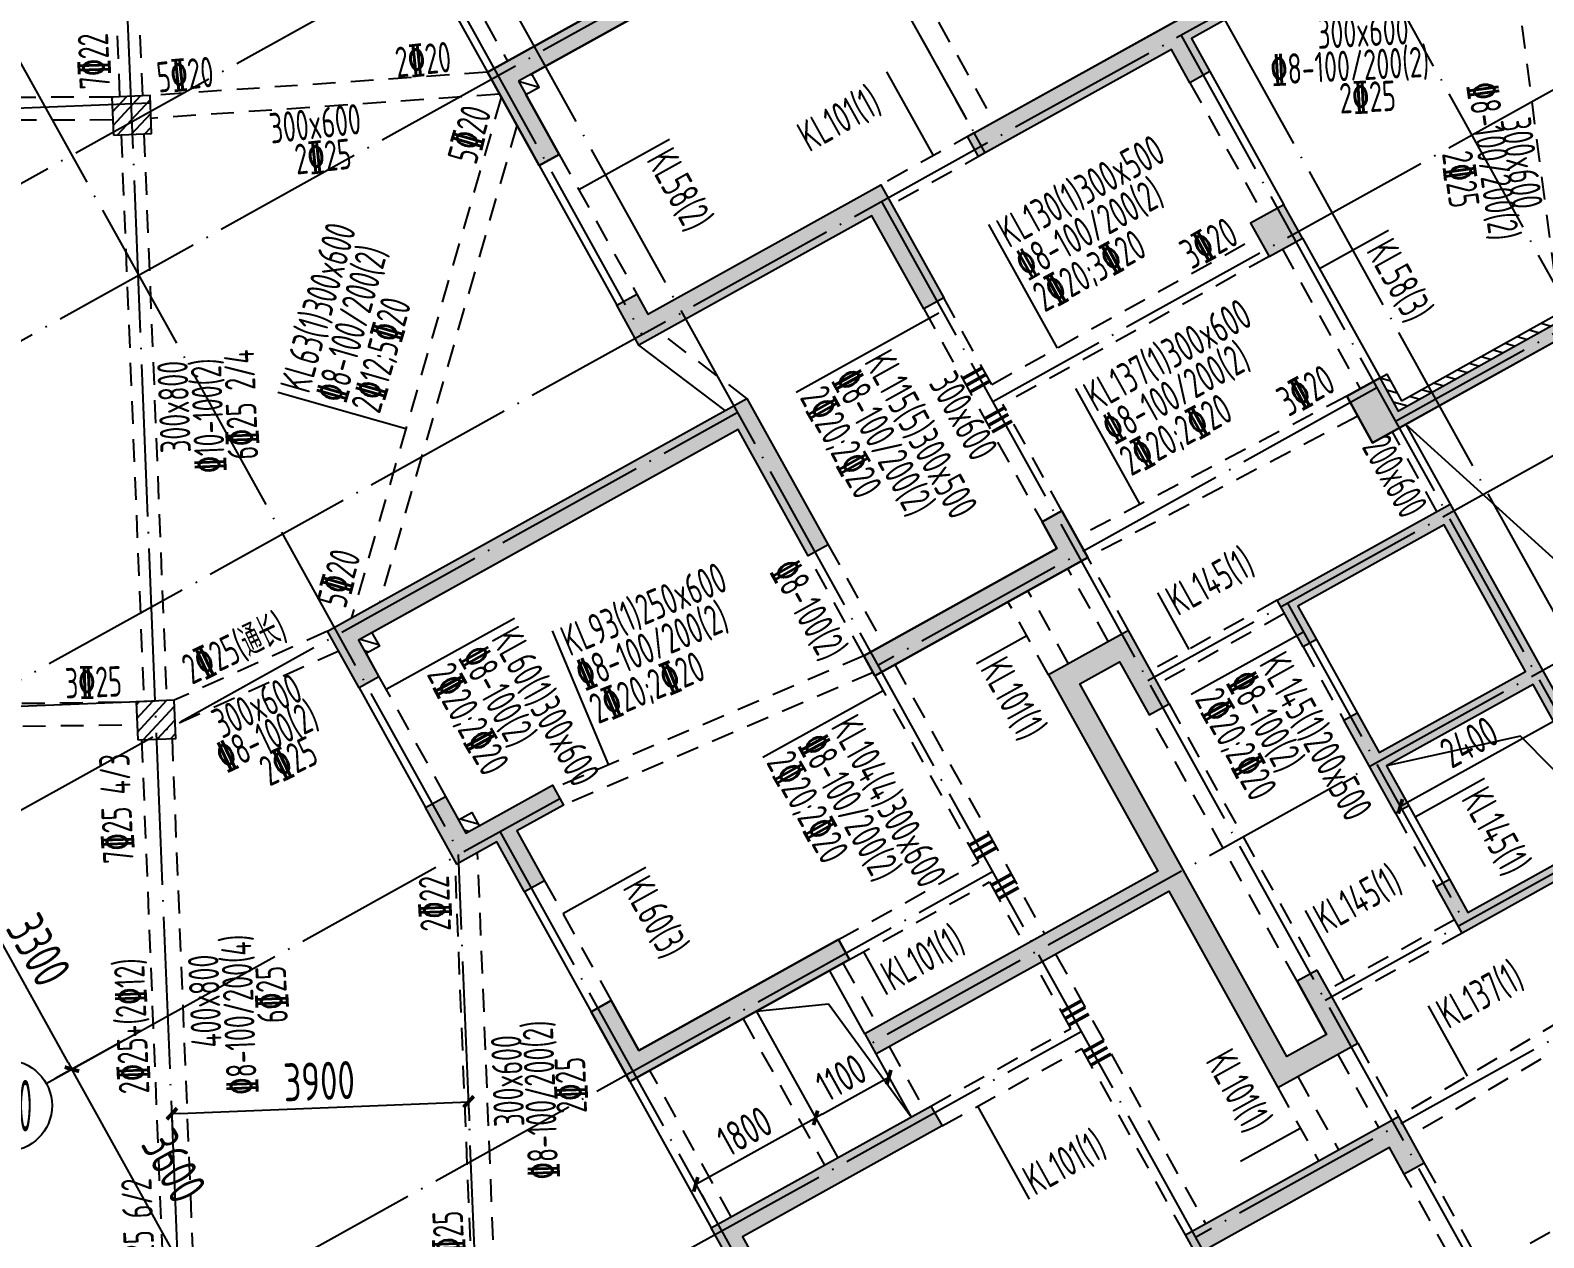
# Model space of a CAD drawing. Header units: millimetres. Extents: x 64473 to 386235, y 427387 to 703525.
# Drawn here: x 192955 to 212832, y 550499 to 566360 of the extents above; entities that cross this region are included whole.
import ezdxf
from ezdxf.enums import TextEntityAlignment as Align

# ---------------------------------------------------------------- set-up
doc = ezdxf.new("R2010")
doc.units = ezdxf.units.MM
doc.header["$LTSCALE"] = 100
doc.header["$PDMODE"] = 35
doc.header["$PDSIZE"] = 200
doc.linetypes.add('3', pattern=[5, 3, -2])
doc.linetypes.add('DOTE', pattern=[2.42, 2, -0.2, 0.02, -0.2])
for name, color, linetype in [('B-DIM', 1, 'Continuous'), ('B-TEXT', 7, 'Continuous'), ('B-开洞', 7, 'Continuous'), ('COLU', 7, 'Continuous'), ('colu-1层', 6, 'Continuous'), ('colu-主楼', 7, 'Continuous'), ('h填实-1层', 254, 'Continuous'), ('h斜线-1层', 7, 'Continuous'), ('h斜线-柱', 7, 'Continuous'), ('L-AXIS', 3, 'Continuous'), ('L-dote', 253, 'DOTE'), ('L-箍筋', 1, 'Continuous'), ('wall-主楼', 2, 'Continuous'), ('垂直标注', 31, 'Continuous'), ('垂直钢筋', 27, 'Continuous'), ('梁', 4, 'Continuous'), ('梁虚线', 4, '3'), ('水平标注', 2, 'Continuous'), ('水平钢筋', 30, 'Continuous')]:
    doc.layers.add(name, color=color, linetype=linetype)
doc.styles.add('_TCH_AXIS', font='tssdeng.shx', dxfattribs={"width": 0.7, "bigfont": 'tssdchn.shx'})
doc.styles.add('COMPLEX', font='tssdeng.shx', dxfattribs={"width": 0.7, "bigfont": 'tssdchn.shx'})
doc.styles.get("Standard").update_dxf_attribs({"font": 'tssdeng.shx', "width": 0.7, "bigfont": 'tssdchn.shx'})
doc.styles.add('TSSD_Dimension', font='Tssdeng.shx', dxfattribs={"width": 0.7, "bigfont": 'tssdchn.shx'})
doc.dimstyles.new('TSSD_100_100$0', dxfattribs={"dimtxt": 300, "dimasz": 100, "dimexe": 250, "dimexo": 250, "dimgap": 100, "dimtad": 1, "dimdec": 0, "dimzin": 0, "dimdsep": 46, "dimtxsty": 'TSSD_Dimension', "dimblk": '_tsdbk', "dimblk1": '_tsdbk', "dimblk2": '_tsdbk', "dimsah": 1, "dimcen": 0, "dimclrt": 7, "dimadec": 0, "dimazin": 0, "dimtfac": 1, "dimtdec": 0, "dimtix": 1, "dimtmove": 2, "dimatfit": 3, "dimldrblk": '_tsdbk', "dimfxl": 1, "dimtolj": 1, "dimtzin": 0, "dimarcsym": 0})
pattern_1 = [(344.045374, (-164355.95, 304847.75), (34.909255, 122.10792), [])]

# ---------------------------------------------------------------- blocks, each defined once
blk = doc.blocks.new('_tsdbk')
blk.add_line((-1, 0), (0, 0))
at = {"const_width": 0.5}
blk.add_lwpolyline([(-0.7, -0.7), (0.7, 0.7)], dxfattribs=at)
blk = doc.blocks.new('*D11')
at = {"layer": 'B-DIM', "color": 0, "lineweight": -2}
for p, q in [((201783, 551249), (203182, 552026)), ((203346, 551935), (203390, 551856)), ((201773, 551061), (201817, 550982))]:
    blk.add_line(p, q, dxfattribs=at)
at = {"layer": 'Defpoints', "color": 0}
for p in [(203225, 552154), (203269, 552074), (201651, 551280)]:
    blk.add_point(p, dxfattribs=at)
at = {"layer": 'B-DIM', "color": 0, "lineweight": -2, "xscale": 100, "yscale": 100, "zscale": 100}
for p, rotation in [((203269, 552074), 29.04537403101077), ((201695, 551200), 209.0453740310108)]:
    blk.add_blockref('_tsdbk', p, dxfattribs=dict(at, rotation=rotation))
at = {"layer": 'B-DIM', "color": 7, "insert": (202337, 551900), "char_height": 400, "attachment_point": 5, "rotation": 29.0454, "style": 'TSSD_Dimension'}
blk.add_mtext('\\A1;1800', dxfattribs=at)
blk = doc.blocks.new('*D12')
at = {"layer": 'B-DIM', "color": 0, "lineweight": -2}
for p, q in [((203356, 552123), (204143, 552560)), ((204308, 552469), (204352, 552390)), ((203346, 551935), (203390, 551856))]:
    blk.add_line(p, q, dxfattribs=at)
at = {"layer": 'Defpoints', "color": 0}
for p in [(204187, 552688), (204231, 552608), (203225, 552154)]:
    blk.add_point(p, dxfattribs=at)
at = {"layer": 'B-DIM', "color": 0, "lineweight": -2, "xscale": 100, "yscale": 100, "zscale": 100}
for p, rotation in [((204231, 552608), 29.04537403101077), ((203269, 552074), 209.0453740310108)]:
    blk.add_blockref('_tsdbk', p, dxfattribs=dict(at, rotation=rotation))
at = {"layer": 'B-DIM', "color": 7, "insert": (203604, 552604), "char_height": 400, "attachment_point": 5, "rotation": 29.0454, "style": 'TSSD_Dimension'}
blk.add_mtext('\\A1;1100', dxfattribs=at)
blk = doc.blocks.new('*D13')
at = {"layer": 'B-DIM', "color": 0, "lineweight": -2}
for p, q in [((212931, 557539), (212926, 557549)), ((212960, 557282), (211036, 556214)), ((210833, 556374), (210827, 556384))]:
    blk.add_line(p, q, dxfattribs=at)
at = {"layer": 'Defpoints', "color": 0}
for p in [(213053, 557320), (210949, 556165), (210954, 556155)]:
    blk.add_point(p, dxfattribs=at)
at = {"layer": 'B-DIM', "color": 0, "lineweight": -2, "xscale": 100, "yscale": 100, "zscale": 100}
for p, rotation in [((213047, 557330), 29.04537403101116), ((210949, 556165), 209.0453740310111)]:
    blk.add_blockref('_tsdbk', p, dxfattribs=dict(at, rotation=rotation))
at = {"layer": 'B-DIM', "color": 7, "insert": (211852, 557010), "char_height": 400, "attachment_point": 5, "rotation": 29.0454, "style": 'TSSD_Dimension'}
blk.add_mtext('\\A1;2400', dxfattribs=at)
blk = doc.blocks.new('*D118')
at = {"layer": 'Defpoints', "color": 0}
for p in [(194418, 553221), (193502, 552713), (196166, 550074)]:
    blk.add_point(p, dxfattribs=at)
at = {"layer": 'L-AXIS', "color": 0, "lineweight": -2}
for p, q in [((194199, 553100), (193284, 552591)), ((195201, 549653), (193551, 552625)), ((195947, 549953), (195031, 549444))]:
    blk.add_line(p, q, dxfattribs=at)
at = {"layer": 'L-AXIS', "color": 0, "lineweight": -2, "xscale": 100, "yscale": 100, "zscale": 100}
for p, rotation in [((193502, 552713), 119.0453740275307), ((195250, 549565), 299.0453740275307)]:
    blk.add_blockref('_tsdbk', p, dxfattribs=dict(at, rotation=rotation))
at = {"layer": 'L-AXIS', "color": 7, "insert": (194842, 551438), "char_height": 500, "attachment_point": 5, "rotation": 299.0454, "style": 'TSSD_Dimension'}
blk.add_mtext('\\A1;3600', dxfattribs=at)
blk = doc.blocks.new('*D120')
at = {"layer": 'Defpoints', "color": 0}
for p in [(192816, 556106), (191900, 555598), (194418, 553221)]:
    blk.add_point(p, dxfattribs=at)
at = {"layer": 'L-AXIS', "color": 0, "lineweight": -2}
for p, q in [((192597, 555985), (191681, 555476)), ((193454, 552800), (191948, 555510)), ((194199, 553100), (193284, 552591))]:
    blk.add_line(p, q, dxfattribs=at)
at = {"layer": 'L-AXIS', "color": 0, "lineweight": -2, "xscale": 100, "yscale": 100, "zscale": 100}
for p, rotation in [((191900, 555598), 119.0453740275307), ((193502, 552713), 299.0453740275307)]:
    blk.add_blockref('_tsdbk', p, dxfattribs=dict(at, rotation=rotation))
at = {"layer": 'L-AXIS', "color": 7, "insert": (193066, 554280), "char_height": 500, "attachment_point": 5, "rotation": 299.0454, "style": 'TSSD_Dimension'}
blk.add_mtext('\\A1;3300', dxfattribs=at)
blk = doc.blocks.new('_AXISO')
blk.add_circle((0, 0), 0.5)
at = {"layer": 'B-TEXT', "style": 'COMPLEX', "width": 1.450893}
blk.add_attdef('A', text='', height=0.56, dxfattribs=at).set_placement((0.249375, -0.28), (0.749375, -0.28), align=Align.FIT)
blk = doc.blocks.new('*D704')
at = {"layer": 'Defpoints', "color": 0}
for p in [(198705, 552452), (194808, 552295), (198711, 552285)]:
    blk.add_point(p, dxfattribs=at)
at = {"layer": 'L-AXIS', "color": 0, "lineweight": -2}
for p, q in [((194914, 552132), (198611, 552281)), ((198715, 552202), (198721, 552035)), ((194818, 552045), (194825, 551878))]:
    blk.add_line(p, q, dxfattribs=at)
at = {"layer": 'L-AXIS', "color": 0, "lineweight": -2, "xscale": 100, "yscale": 100, "zscale": 100}
for p, rotation in [((198711, 552285), 2.298772995468186), ((194815, 552128), 182.2987729954682)]:
    blk.add_blockref('_tsdbk', p, dxfattribs=dict(at, rotation=rotation))
at = {"layer": 'L-AXIS', "color": 7, "insert": (196749, 552556), "char_height": 500, "attachment_point": 5, "rotation": 2.2988, "style": 'TSSD_Dimension'}
blk.add_mtext('\\A1;3900', dxfattribs=at)

msp = doc.modelspace()

# ---------------------------------------------------------------- hatches: boundary and pattern name
at = {"layer": 'h填实-1层'}
for points in [[(199366.8, 565692.3), (199900.8, 564730.6), (199638.5, 564585), (198958.8, 565808.9), (202193.5, 567605.3), (202145, 567692.7), (202494.7, 567886.9), (202688.9, 567537.2)], [(208322.2, 566662.1), (208079.4, 567099.2), (208341.7, 567244.9), (208730.1, 566545.5), (208205.6, 566254.2), (208448.3, 565817.1), (208186, 565671.4), (207943.3, 566108.6), (205408, 564700.6), (205262.3, 564962.9)], [(200920.4, 562894.7), (201066, 562632.5), (204125.8, 564331.7), (204951.2, 562845.5), (204688.9, 562699.9), (204009.2, 563923.8), (200949.4, 562224.5), (200658.1, 562749.1)], [(209662.1, 563631.5), (209419.3, 564068.6), (208982.2, 563825.9), (209224.9, 563388.8)], [(213770.3, 561795.1), (213284.8, 562669.3), (210924.4, 561358.5), (210681.6, 561795.6), (210244.5, 561552.9), (210584.3, 560940.9), (213207, 562397.4), (213595.5, 561698)], [(197272.4, 557723.2), (196859.7, 558466.3), (202367.4, 561525), (203435.5, 559601.7), (203173.2, 559456), (202250.7, 561117.1), (197267.6, 558349.7), (197534.6, 557868.9)], [(210671.1, 556871.2), (212594.4, 557939.3), (211526.3, 559862.6), (209603, 558794.5), (209845.8, 558357.4), (209670.9, 558260.3), (209331.1, 558872.3), (211604.1, 560134.6), (214031.6, 555763.4), (211758.6, 554501.1), (211418.7, 555113), (211593.6, 555210.1), (211836.3, 554773), (213759.6, 555841.1), (212691.5, 557764.4), (210768.2, 556696.3), (211059.5, 556171.7), (210884.7, 556074.6), (210204.9, 557298.7), (210379.8, 557395.8)], [(203901.4, 558144.7), (206436.7, 559552.6), (206242.5, 559902.4), (206504.7, 560048.1), (206844.6, 559436), (204047.1, 557882.4)], [(209854.8, 554015.7), (209592.5, 553870.1), (209980.9, 553170.7), (209456.4, 552879.4), (206737.5, 557775.1), (207262.1, 558066.4), (207650.5, 557367), (207912.8, 557512.7), (207378.7, 558474.3), (206329.6, 557891.7), (207761.9, 555312.7), (203915.2, 553176.5), (204060.9, 552914.3), (207907.5, 555050.5), (209339.7, 552471.5), (210388.8, 553054.1)], [(199709.9, 555187.8), (199447.6, 555042.1), (199083.5, 555697.8), (198559.3, 555406.7), (198146.6, 556149.8), (198408.9, 556295.5), (198675.9, 555814.6), (199812.1, 556445.6), (199957.7, 556183.3), (199345.7, 555843.4)], [(203716.3, 554152.7), (200831.3, 552550.5), (200321.5, 553468.5), (200583.8, 553614.1), (200947.9, 552958.5), (203570.6, 554415)], [(204930, 551967.1), (202307.3, 550510.6), (202671.4, 549854.9), (202409.2, 549709.3), (201899.4, 550627.2), (204784.4, 552229.4)], [(211000.5, 551334.7), (210806.2, 551684.5), (208271, 550276.5), (208125.3, 550538.8), (210922.9, 552092.4), (211262.8, 551480.3)]]:
    msp.add_hatch(color=256, dxfattribs=at).paths.add_polyline_path(points)
at = {"layer": 'h斜线-1层'}
h = msp.add_hatch(dxfattribs=at)
h.set_pattern_fill('ANSI31', color=256, scale=40, angle=-60.95463, style=0)
h.set_pattern_definition(pattern_1)
h.paths.add_polyline_path([(199638.7, 565614.5), (199541.6, 565789.4), (199366.8, 565692.3), (199463.9, 565517.4)])
h = msp.add_hatch(dxfattribs=at)
h.set_pattern_fill('ANSI31', color=256, scale=40, angle=-60.95463, style=0)
h.set_pattern_definition(pattern_1)
h.paths.add_polyline_path([(213304.1, 562222.5), (213207, 562397.4), (213032.2, 562300.3), (213129.3, 562125.5)], flags=17)
h.paths.add_polyline_path([(213857.7, 561843.7), (213323.7, 562805.3), (210963.2, 561494.5), (210769, 561844.2), (210681.6, 561795.6), (210924.4, 561358.5), (213284.8, 562669.3), (213770.3, 561795.1)])
h = msp.add_hatch(dxfattribs=at)
h.set_pattern_fill('ANSI31', color=256, scale=40, angle=-60.95463, style=0)
h.set_pattern_definition(pattern_1)
h.paths.add_polyline_path([(197539.6, 558272), (197442.5, 558446.8), (197267.6, 558349.7), (197364.7, 558174.9)])
h = msp.add_hatch(dxfattribs=at)
h.set_pattern_fill('ANSI31', color=256, scale=40, angle=-60.95463, style=0)
h.set_pattern_definition(pattern_1)
h.paths.add_polyline_path([(198850.4, 555911.5), (198753.3, 556086.4), (198578.8, 555989.5), (198675.9, 555814.6)])
at = {"layer": 'h斜线-柱'}
h = msp.add_hatch(dxfattribs=at)
h.set_pattern_fill('ANSI31', color=256, scale=40, angle=2.29877, style=0)
h.set_pattern_definition([(47.298773, (-467527.32, -323147.44), (-93.332309, 86.128277), [])])
h.paths.add_polyline_path([(194048.3, 564982.9), (194547.9, 565002.9), (194527.8, 565502.5), (194028.2, 565482.4)])
h = msp.add_hatch(dxfattribs=at)
h.set_pattern_fill('ANSI31', color=256, scale=40, angle=2.29877, style=0)
h.set_pattern_definition([(47.298773, (-467517.29, -323397.24), (-93.332309, 86.128277), [])])
h.paths.add_polyline_path([(194367.2, 557039.2), (194866.8, 557059.3), (194846.7, 557558.9), (194347.1, 557538.8)])

# ---------------------------------------------------------------- linework, layer by layer
at = {"layer": 'B-开洞'}
msp.add_line((216799.8, 555928.1, 0), (211021.5, 561183.6), dxfattribs=at)
for points in [[(213759.6, 555841.1), (212524.8, 557087.2), (210768.2, 556696.3)], [(204522.1, 552083.7), (203437.5, 553565.3), (202492.3, 553473)]]:
    msp.add_lwpolyline(points, dxfattribs=at)
at = {"layer": 'COLU'}
for points in [[(194048.3, 564982.9), (194547.9, 565002.9), (194527.8, 565502.5), (194028.2, 565482.4)], [(194367.2, 557039.2), (194866.8, 557059.3), (194846.7, 557558.9), (194347.1, 557538.8)]]:
    msp.add_lwpolyline(points, close=True, dxfattribs=at)
at = {"layer": 'colu-1层'}
msp.add_lwpolyline([(199366.8, 565692.3), (199900.8, 564730.6), (199638.5, 564585), (198958.8, 565808.9), (202193.5, 567605.3), (202145, 567692.7), (202494.7, 567886.9), (202688.9, 567537.2)], close=True, dxfattribs=at)
at = {"layer": 'colu-1层', "elevation": 0}
for points in [[(208322.2, 566662.1), (208079.4, 567099.2), (208341.7, 567244.9), (208730.1, 566545.5), (208205.6, 566254.2), (208448.3, 565817.1), (208186, 565671.4), (207943.3, 566108.6), (205408, 564700.6), (205262.3, 564962.9)], [(200920.4, 562894.7), (201066, 562632.5), (204125.8, 564331.7), (204951.2, 562845.5), (204688.9, 562699.9), (204009.2, 563923.8), (200949.4, 562224.5), (200658.1, 562749.1)], [(209662.1, 563631.5), (209419.3, 564068.6), (208982.2, 563825.9), (209224.9, 563388.8)], [(213770.3, 561795.1), (213284.8, 562669.3), (210924.4, 561358.5), (210681.6, 561795.6), (210244.5, 561552.9), (210584.3, 560940.9), (213207, 562397.4), (213595.5, 561698)], [(197272.4, 557723.2), (196859.7, 558466.3), (202367.4, 561525), (203435.5, 559601.7), (203173.2, 559456), (202250.7, 561117.1), (197267.6, 558349.7), (197534.6, 557868.9)], [(210671.1, 556871.2), (212594.4, 557939.3), (211526.3, 559862.6), (209603, 558794.5), (209845.8, 558357.4), (209670.9, 558260.3), (209331.1, 558872.3), (211604.1, 560134.6), (214031.6, 555763.4), (211758.6, 554501.1), (211418.7, 555113), (211593.6, 555210.1), (211836.3, 554773), (213759.6, 555841.1), (212691.5, 557764.4), (210768.2, 556696.3), (211059.5, 556171.7), (210884.7, 556074.6), (210204.9, 557298.7), (210379.8, 557395.8)], [(203901.4, 558144.7), (206436.7, 559552.6), (206242.5, 559902.4), (206504.7, 560048.1), (206844.6, 559436), (204047.1, 557882.4)], [(209854.8, 554015.7), (209592.5, 553870.1), (209980.9, 553170.7), (209456.4, 552879.4), (206737.5, 557775.1), (207262.1, 558066.4), (207650.5, 557367), (207912.8, 557512.7), (207378.7, 558474.3), (206329.6, 557891.7), (207761.9, 555312.7), (203915.2, 553176.5), (204060.9, 552914.3), (207907.5, 555050.5), (209339.7, 552471.5), (210388.8, 553054.1)], [(199709.9, 555187.8), (199447.6, 555042.1), (199083.5, 555697.8), (198559.3, 555406.7), (198146.6, 556149.8), (198408.9, 556295.5), (198675.9, 555814.6), (199812.1, 556445.6), (199957.7, 556183.3), (199345.7, 555843.4)], [(203716.3, 554152.7), (200831.3, 552550.5), (200321.5, 553468.5), (200583.8, 553614.1), (200947.9, 552958.5), (203570.6, 554415)], [(204930, 551967.1), (202307.3, 550510.6), (202671.4, 549854.9), (202409.2, 549709.3), (201899.4, 550627.2), (204784.4, 552229.4)], [(211000.5, 551334.7), (210806.2, 551684.5), (208271, 550276.5), (208125.3, 550538.8), (210922.9, 552092.4), (211262.8, 551480.3)]]:
    msp.add_lwpolyline(points, close=True, dxfattribs=at)
at = {"layer": 'colu-主楼'}
msp.add_lwpolyline([(209662.1, 563631.5), (209419.3, 564068.6), (208982.2, 563825.9), (209224.9, 563388.8)], close=True, dxfattribs=at)
at = {"layer": 'L-AXIS'}
msp.add_line((193165.2, 552525.5), (194418, 553221.2), dxfattribs=at)
at = {"layer": 'L-dote', "ltscale": 10}
for p, q in [((197411.7, 487429.9), (189943.7, 673465)), ((204535.7, 578217.7), (216936.2, 555888.4, 0)), ((202699.8, 577198.1), (219130.6, 547611.5, 0)), ((199557.5, 575441.5), (205449, 564832.7, 0)), ((195623.4, 573256.8), (210109.7, 547171.5, 0)), ((195098.9, 572965.5), (200992, 562353.8, 0)), ((216106.2, 570756.2), (192087.5, 557417.5)), ((190378, 570343.8), (198603.1, 555532.9, 0)), ((189320.2, 562400.7), (202679.5, 569819.7)), ((203555.6, 568242.2), (190200.9, 560814.9)), ((217561.2, 568136.2), (205594.6, 561480.9)), ((208070.8, 566290.8, 0), (222850.1, 539678, 0)), ((218920.6, 565688.3), (210886.8, 561220.2)), ((194531.8, 565402.6), (180845.5, 564853.2)), ((219601.8, 564461.7), (207631.1, 557813.8)), ((204138.1, 564103.6, 0), (218920.9, 537484.5, 0)), ((220767, 562363.5), (203988, 553045.4)), ((210641.8, 561661.4), (204087.3, 558016)), ((192815.8, 556106.2), (202241.1, 561340.5)), ((221932.2, 560265.3), (209961.5, 553617.5)), ((209467, 558833.4, 0), (211797.4, 554637.1, 0)), ((194596.9, 557548.9), (181160.3, 557009.5)), ((194418, 553221.2), (199909.2, 556270.7)), ((199122.4, 555833.8), (211577.3, 533406.3, 0)), ((198814.7, 549711.7), (198581, 555533.1)), ((196165.8, 550074), (205591, 555308.2)), ((214819, 554139.5), (208260, 550502.3)), ((197331, 547975.8), (206756.2, 553210.1))]:
    msp.add_line(p, q, dxfattribs=at)
at = {"layer": 'L-箍筋', "const_width": 44.9}
for points in [[(205460.8, 561927.9), (205198.5, 561782.3)], [(205509.3, 561840.5), (205247, 561694.9)], [(205557.9, 561753.1), (205295.6, 561607.4)], [(205752.1, 561403.4), (205489.8, 561257.8)], [(205800.6, 561316), (205538.3, 561170.3)], [(205849.2, 561228.6), (205586.9, 561082.9)], [(205547.3, 555798.9), (205285.1, 555653.2)], [(205595.9, 555711.4), (205333.6, 555565.8)], [(205644.4, 555624), (205382.2, 555478.4)], [(205838.6, 555274.3), (205576.4, 555128.7)], [(205887.2, 555186.9), (205624.9, 555041.3)], [(205935.7, 555099.5), (205673.5, 554953.8)], [(206761.2, 553613.2), (206498.9, 553467.5)], [(206809.7, 553525.7), (206547.4, 553380.1)], [(206858.3, 553438.3), (206596, 553292.7)], [(207052.5, 553088.6), (206790.2, 552943)], [(207101, 553001.2), (206838.7, 552855.5)], [(207149.6, 552913.8), (206887.3, 552768.1)]]:
    msp.add_lwpolyline(points, dxfattribs=at)
at = {"layer": 'wall-主楼'}
msp.add_line((209980.9, 553170.7, 0), (209592.5, 553870.1, 0), dxfattribs=at)
at = {"layer": 'wall-主楼', "elevation": 0}
msp.add_lwpolyline([(202145, 567692.7), (202193.5, 567605.3), (198958.8, 565808.9), (199638.5, 564585), (199900.8, 564730.6), (199463.9, 565517.4), (199638.7, 565614.5), (199541.6, 565789.4), (202688.9, 567537.2), (202494.7, 567886.9), (202145, 567692.7)], dxfattribs=at)
for points in [[(208186, 565671.4), (207943.3, 566108.6), (205495.4, 564749.2), (205349.8, 565011.4), (208147.3, 566565), (208050.2, 566739.9), (208225.1, 566837), (208079.4, 567099.2), (208341.7, 567244.9), (208730.1, 566545.5), (208205.6, 566254.2), (208448.3, 565817.1)], [(200949.4, 562224.5), (200658.1, 562749.1), (200920.4, 562894.7), (201066, 562632.5), (204125.8, 564331.7), (204951.2, 562845.5), (204688.9, 562699.9), (204009.2, 563923.8)], [(210963.2, 561494.5), (213323.7, 562805.3), (213857.7, 561843.7), (213595.5, 561698), (213304.2, 562222.6), (213129.3, 562125.5), (213032.2, 562300.3), (210584.4, 560940.9), (210244.5, 561552.9), (210769, 561844.2)], [(209845.8, 558357.4), (209670.9, 558260.3), (209331.1, 558872.3), (211604.1, 560134.6), (214031.6, 555763.4), (211758.6, 554501.1), (211418.7, 555113), (211593.6, 555210.1), (211836.3, 554773), (213759.6, 555841.1), (212691.5, 557764.4), (210768.2, 556696.3), (211059.5, 556171.8), (210884.7, 556074.7), (210205, 557298.6), (210379.8, 557395.7), (210671.1, 556871.2), (212594.4, 557939.3), (211526.3, 559862.6), (209603, 558794.5)], [(206844.7, 559436), (206504.8, 560048), (206242.5, 559902.3), (206436.7, 559552.6), (203901.5, 558144.7), (204047.1, 557882.4)], [(209854.8, 554015.7), (209592.5, 553870.1), (209980.9, 553170.7), (209456.4, 552879.4), (206737.5, 557775.1), (207262.1, 558066.4), (207650.5, 557367), (207912.8, 557512.7), (207378.7, 558474.3), (206329.6, 557891.7), (207761.9, 555312.7), (203915.2, 553176.5), (204060.9, 552914.3), (207907.5, 555050.5), (209339.7, 552471.5), (210388.8, 553054.1)], [(199709.9, 555187.8), (199447.6, 555042.1), (199083.5, 555697.8), (198558.9, 555406.5), (198146.3, 556149.6), (198408.5, 556295.3), (198578.5, 555989.3), (198753.3, 556086.4), (198850.4, 555911.5), (199812.1, 556445.6), (199957.7, 556183.3), (199345.8, 555843.5)], [(210922.9, 552092.4), (211262.7, 551480.5), (211000.5, 551334.8), (210806.3, 551684.5), (208271, 550276.5), (208125.3, 550538.8)]]:
    msp.add_lwpolyline(points, close=True, dxfattribs=at)
at = {"layer": 'wall-主楼'}
for points in [[(202250.7, 561117.1), (197442.5, 558446.8), (197539.6, 558272), (197364.7, 558174.9), (197534.6, 557868.9), (197272.4, 557723.2), (196859.7, 558466.3), (202367.4, 561525), (203435.5, 559601.7), (203173.2, 559456)], [(203570.6, 554415), (200947.9, 552958.5), (200583.8, 553614.2), (200321.5, 553468.5), (200831.3, 552550.6), (203716.3, 554152.7)], [(204930, 551967.1), (202307.3, 550510.6), (202671.4, 549854.9), (202409.2, 549709.3), (201899.4, 550627.2), (204784.4, 552229.4)]]:
    msp.add_lwpolyline(points, close=True, dxfattribs=at)
at = {"layer": '垂直标注'}
for p, q in [((201351.5, 564923.9), (200160.7, 564262.6)), ((209885.3, 563229.5), (210793.9, 563734.1)), ((203013.8, 561606.5), (204889.3, 562648)), ((196208.2, 561607.8), (197887.6, 561127.7)), ((199313.5, 558634.9), (197628.8, 557699.3)), ((205381.4, 558042.2), (206042.2, 558409.2)), ((208200.3, 557640.6), (209674.7, 558459.4)), ((202574.8, 556812.2), (204154.3, 557689.4)), ((212052.6, 556530), (211141.6, 556024)), ((201039.2, 555361.1), (199949.7, 554756)), ((208849.2, 551503.1), (209635.1, 551939.6))]:
    msp.add_line(p, q, dxfattribs=at)
at = {"layer": '梁'}
for p, q in [((198182, 567207.7), (198958.8, 565808.9)), ((208448.3, 565817.1, 0), (209419.3, 564068.6)), ((199638.5, 564585), (200658.1, 562749.1)), ((209662.1, 563631.5), (210681.6, 561795.6, 0)), ((202082.4, 561366.7, 0), (200949.4, 562224.5, 0)), ((211021.5, 561183.6), (211604.1, 560134.6)), ((209845.8, 558357.4), (210379.8, 557395.7)), ((197272.4, 557723.2), (198146.3, 556149.6)), ((211059.5, 556171.8), (211593.6, 555210.1)), ((199447.6, 555042.1), (200321.5, 553468.5)), ((203915.2, 553176.5, 0), (203454, 554007.1)), ((202492.3, 553473), (203560.4, 551549.7)), ((204060.9, 552914.3, 0), (204522.1, 552083.7)), ((200831.3, 552550.6), (201899.4, 550627.2))]:
    msp.add_line(p, q, dxfattribs=at)
at = {"layer": '梁虚线'}
for p, q in [((193875.4, 571782.2), (194128.1, 565487.2)), ((194175.3, 571792.6), (194427.9, 565497.7)), ((203912.8, 568216.9, 0), (205612, 565157.1, 0)), ((203650.5, 568071.2), (205349.8, 565011.4, 0)), ((198444.3, 567353.3), (199221.1, 565954.6, 0)), ((213041.6, 562648.7), (212544.6, 566444.8)), ((198958.8, 565808.9), (194527.8, 565502.5)), ((199119.7, 565519.3), (194538.3, 565202.5)), ((208186, 565671.4, 0), (209157, 563923, 0)), ((194028.2, 565482.4), (188524.5, 565464.2)), ((199141.1, 565480.7), (197174.9, 558648.7)), ((194038.7, 565182.5), (188578.3, 565164.4)), ((199346.7, 565110.4), (197543.9, 558846.3)), ((194148.2, 564987.6), (194447, 557542.9)), ((194448, 564998.1), (194746.8, 557554.9)), ((205349.8, 565011.4, 0), (204125.8, 564331.7, 0)), ((199900.8, 564730.6, 0), (200920.4, 562894.7, 0)), ((205495.4, 564749.2, 0), (204271.5, 564069.4, 0)), ((205582.4, 561709), (209079.4, 563651.1)), ((209224.9, 563388.8), (205728, 561446.7)), ((209399.8, 563485.9, 0), (210419.3, 561650, 0)), ((205582.4, 561709, 0), (204951.2, 562845.5, 0)), ((204688.9, 562699.9, 0), (206242.5, 559902.3, 0)), ((202367.4, 561525), (201234.4, 562382.8)), ((210244.5, 561552.9), (206699, 559698.4)), ((206504.8, 560048, 0), (205728, 561446.7, 0)), ((210390.2, 561290.5, 0), (206844.7, 559436, 0)), ((211429.2, 560037.5, 0), (210846.6, 561086.5, 0)), ((203435.5, 559601.7), (204163.7, 558290.3, 0)), ((203901.5, 558144.7), (203173.2, 559456)), ((207378.7, 558474.3, 0), (206844.7, 559436, 0)), ((207116.4, 558328.7, 0), (206582.4, 559290.4, 0)), ((206591.9, 558037.4, 0), (206057.8, 558999, 0)), ((206329.6, 557891.7, 0), (205795.6, 558853.4, 0)), ((209331.1, 558872.3, 0), (207670, 557949.8, 0)), ((209428.2, 558697.4, 0), (207767.1, 557775, 0)), ((196859.7, 558466.3, 0), (194846.7, 557558.9)), ((197005.8, 558203.1, 0), (194859.7, 557235.7)), ((203901.5, 558144.7), (199835.9, 556402.7)), ((209670.9, 558260.3, 0), (210205, 557298.6, 0)), ((204309.4, 558028, 0), (206275.7, 554487.4, 0)), ((197534.6, 557868.9), (198408.5, 556295.3, 0)), ((204023.5, 557925), (199957.7, 556183.3, 0)), ((204047.1, 557882.4, 0), (205406.5, 555434.5, 0)), ((188845.5, 557468.1), (194347.1, 557538.8)), ((209592.5, 553870.1, 0), (207650.5, 557367, 0)), ((207912.8, 557512.7, 0), (209854.8, 554015.7, 0)), ((188856, 557168.3), (194357.6, 557239)), ((194417.1, 557041.3), (194707.9, 549798.1)), ((194816.8, 557057.3), (195107.7, 549812.1)), ((210884.7, 556074.7, 0), (211418.7, 555113, 0)), ((199054.4, 549971.6), (198830.2, 555557.1)), ((198754.7, 549959.5), (198534.2, 555451.9)), ((203570.6, 554415), (205406.5, 555434.5, 0)), ((199709.9, 555187.8, 0), (200583.8, 553614.2)), ((203716.3, 554152.7), (205552.2, 555172.3, 0)), ((205552.2, 555172.3, 0), (206013.4, 554341.7, 0)), ((211661.5, 554675.9, 0), (210000.4, 553753.5, 0)), ((211758.6, 554501.1, 0), (210097.5, 553578.6, 0)), ((206421.3, 554225.1, 0), (208387.6, 550684.5, 0)), ((203628.8, 554104.2), (204090.1, 553273.6)), ((206620.3, 553248.9, 0), (206159, 554079.5, 0)), ((214371.2, 554121.9, 0), (210922.9, 552092.4, 0)), ((214516.9, 553859.6), (211068.6, 551830.1)), ((202317.5, 553375.9), (203385.6, 551452.6)), ((204784.4, 552229.4), (206620.3, 553248.9, 0)), ((204235.7, 553011.4), (204696.9, 552180.8)), ((204930, 551967.1), (206765.9, 552986.7, 0)), ((208125.3, 550538.8, 0), (206765.9, 552986.7, 0)), ((210388.8, 553054.1, 0), (210922.9, 552092.4, 0)), ((210126.6, 552908.4, 0), (210660.6, 551946.8, 0)), ((202161.7, 550772.9), (201093.6, 552696.2)), ((209602, 552617.1, 0), (210136.1, 551655.5, 0)), ((209339.7, 552471.5, 0), (209873.8, 551509.8, 0)), ((215536.5, 552023.7), (212039.5, 550081.7)), ((211262.7, 551480.5, 0), (212039.5, 550081.7, 0)), ((212554.1, 548537.3, 0), (211000.5, 551334.8, 0))]:
    msp.add_line(p, q, dxfattribs=at)
at = {"layer": '水平标注'}
for p, q in [((204201.8, 565814.8), (204813.4, 564713.6)), ((205541.5, 563807.4), (206441.8, 562186.3)), ((206680.6, 561652.6), (207525.8, 560130.8)), ((207758.8, 558971.5), (208171.5, 558228.3)), ((199811.3, 558472.1), (200549.3, 556708.3)), ((209696.5, 554797.9), (210211.5, 553870.7)), ((204213.3, 553692.3), (203900.7, 554255.1)), ((211312.2, 553547.3), (211825.2, 552623.5)), ((206076.5, 551006.8), (205398.6, 552227.4))]:
    msp.add_line(p, q, dxfattribs=at)

# ---------------------------------------------------------------- block references
at = {"layer": 'L-AXIS'}
ref = msp.add_blockref('_AXISO', (192640.6, 552234.2), dxfattribs=dict(at, xscale=1199.999999999997, yscale=1200, zscale=1200, rotation=359.999645787379))
ref.add_attrib('A', '6-10', dxfattribs={"color": 7, "height": 678.82, "rotation": 359.99965, "style": '_TCH_AXIS', "width": 0.28}).set_placement((192301.2, 551894.8), (192980, 551894.8), align=Align.FIT)

# ---------------------------------------------------------------- texts
at = {"layer": '垂直标注', "width": 0.65}
for s, height, rotation, p in [('KL58(2)', 403, 299.0453, (201038.3, 564657.8)), ('KL63(1)300x600', 403, 74.04539, (196616.8, 561574.7)), ('%%1328-100/200(2)', 402, 74.04539, (197080.6, 561442.1)), ('KL58(3)', 403, 299.04546, (210492.7, 563466)), ('2%%13212;5%%13320', 401, 74.04539, (197544.5, 561309.5)), ('KL115(5)300x500', 403, 299.04549, (203898.5, 562005.6)), ('%%1328-100/200(2)', 402, 299.04549, (203475.7, 561770.8)), ('2%%13320;2%%13320', 401, 299.04549, (203052.9, 561536)), ('KL60(1)300x600', 403, 299.04543, (199000.3, 558368.8)), ('%%1328-100(2)', 402, 299.04543, (198577.6, 558134)), ('KL101(1)', 401, 299.04522, (205420.3, 557972.1)), ('KL145(1)200x500', 403, 299.04572, (209082.8, 558038.7)), ('2%%13320;2%%13320', 401, 299.04543, (198154.8, 557899.2)), ('%%1328-100(2)', 402, 299.04572, (208661.1, 557804.5)), ('2%%13320;2%%13320', 401, 299.04572, (208239.3, 557570.3)), ('KL104(4)300x600', 403, 299.04522, (203459.5, 557211.3)), ('%%1328-100/200(2)', 402, 299.04522, (203036.7, 556976.6)), ('2%%13320;2%%13320', 401, 299.04522, (202613.9, 556741.8)), ('KL145(1)', 403, 299.04528, (211739.4, 556263.9)), ('KL60(3)', 403, 299.04543, (200726, 555094.9)), ('KL101(1)', 401, 299.04536, (208380.3, 552821.7, 0))]:
    msp.add_text(s, height=height, rotation=rotation, dxfattribs=at).set_placement(p)
at = {"layer": '垂直钢筋', "color": 0}
for s, rotation, width, p in [('7%%13322 4/3', 92.29877, 0.65, (194005.3, 565594.6)), ('%%1328-100/200(2)', 278.00723, 0.65, (211829.2, 565645.7)), ('5%%13320', 74.04539, 0.65, (198812, 564581.5)), ('300x600', 278.00723, 0.65, (212261, 565183.9)), ('2%%13325', 278.00723, 0.65, (211493.7, 564743.7)), ('6%%13325 2/4', 92.29877, 0.65, (195951.1, 560728)), ('300x800', 92.29877, 0.65, (195066.9, 560816.3)), ('%%13210-100(2)', 92.29877, 0.65, (195517.7, 560554.5)), ('300x600', 299.04526, 0.65, (204747.1, 561723.6)), ('200x600', 299.0457, 0.6, (210434.8, 560886.9)), ('5%%13320', 74.04539, 0.65, (197096, 558751.2)), ('%%1328-100(2)', 299.04573, 0.65, (202667.4, 559264.2)), ('7%%13325 4/3', 92.29877, 0.65, (194314.3, 555424)), ('2%%13322', 92.1299, 0.65, (198481.2, 554531.6)), ('%%1328-100/200(4)', 92.29883, 0.65, (195937.4, 552387.7)), ('400x800', 92.29883, 0.65, (195472.3, 553004.6)), ('2%%13325+(2%%13212)', 92.29883, 0.65, (194520.5, 552396.5)), ('6%%13325', 92.29883, 0.65, (196340.1, 553325.8)), ('%%1328-100/200(2)', 92.1299, 0.65, (199894.1, 551275.3)), ('300x600', 92.1299, 0.65, (199446.8, 551965.8)), ('2%%13325', 92.1299, 0.65, (200267.4, 552139.8)), ('8%%13325 6/2', 92.29883, 0.65, (194603.3, 549844.1)), ('4%%13325', 92.1299, 0.65, (198662.4, 550101.5))]:
    msp.add_text(s, height=400, rotation=rotation, dxfattribs=dict(at, width=width)).set_placement(p)
at = {"layer": '水平标注', "width": 0.65}
for s, height, rotation, p in [('KL101(1)', 403, 29.04488, (203186.4, 564753)), ('KL130(1)300x500', 403, 29.04543, (205807.7, 563494.2)), ('%%1328-100/200(2)', 402, 29.04543, (206042.5, 563071.4)), ('2%%13320;3%%13320', 401, 29.04543, (206277.3, 562648.6)), ('KL137(1)300x600', 403, 29.04541, (206946.1, 561340.2)), ('%%1328-100/200(2)', 402, 29.04541, (207180.3, 560918.5)), ('2%%13320;2%%13320', 401, 29.04541, (207414.5, 560496.7)), ('KL145(1)', 403, 29.0453, (208024.9, 558658.3)), ('KL93(1)250x600', 403, 22.70529, (200040.7, 558132.3)), ('%%1328-100/200(2)', 402, 22.70529, (200226.9, 557687.3)), ('2%%13320;2%%13320', 401, 22.70529, (200413.1, 557242.3)), ('KL145(1)', 403, 29.04548, (209962.7, 554484.7)), ('KL101(1)', 403, 29.04533, (204283.7, 553731.5)), ('KL137(1)', 403, 29.04535, (211578.3, 553234.1)), ('KL101(1)', 401, 29.04549, (206146.6, 551045.7))]:
    msp.add_text(s, height=height, rotation=rotation, dxfattribs=at).set_placement(p)
at = {"layer": '水平钢筋', "color": 0, "width": 0.65}
for s, rotation, p in [('300x600', 2.97133, (209866.1, 566114.7)), ('2%%13320', 6.26093, (197771.8, 565737.4)), ('%%1328-100/200(2)', 2.97133, (209254.7, 565642.3)), ('5%%13320', 6.26093, (194641.5, 565540.2)), ('2%%13325', 2.97133, (210158.1, 565265.2)), ('300x600', 6.26093, (196120.2, 564869.4)), ('2%%13325', 6.26093, (196452.2, 564463.2)), ('3%%13320', 29.04543, (208208.8, 563211.6)), ('3%%13320', 29.04543, (209482.3, 561276.8)), ('2%%13325(通长)', 25.55838, (195078.5, 557759.1)), ('3%%13325', 2.29874, (193419.6, 557581.2)), ('300x600', 25.55838, (195475.7, 557049)), ('%%1328-100(2)', 25.55838, (195519.2, 556608.2)), ('2%%13325', 25.55838, (196097.1, 556421.9))]:
    msp.add_text(s, height=400, rotation=rotation, dxfattribs=at).set_placement(p)

# ---------------------------------------------------------------- dimensions: what is measured, and where the dimension line sits
at = {"layer": 'B-DIM'}
for base, p1, p2, picture, middle in [((210948.8, 556165.2, 0), (213052.6, 557320.3, 0), (210954.4, 556155.1, 0), '*D13', (211852.2, 557010.1, 0)), ((204230.7, 552608.4), (203224.9, 552153.9), (204186.6, 552687.9), '*D12', (203604.2, 552603.7)), ((203269.1, 552074.4), (201651.3, 551280), (203224.9, 552153.9), '*D11', (202336.6, 551899.7))]:
    dim = msp.add_linear_dim(base=base, p1=p1, p2=p2, angle=29.04537, dimstyle='TSSD_100_100$0', override={"dimtxt": 400}, dxfattribs=at)
    dim.commit()
    dim.dimension.update_dxf_attribs({"geometry": picture, "text_midpoint": middle})
at = {"layer": 'L-AXIS'}
for base, p1, p2, picture, middle in [((191899.9, 555597.6), (194418, 553221.2), (192815.8, 556106.2), '*D120', (193066.4, 554280.2)), ((193502.1, 552712.6), (196165.8, 550074), (194418, 553221.2), '*D118', (194842.2, 551438.3))]:
    dim = msp.add_linear_dim(base=base, p1=p1, p2=p2, angle=119.04537, dimstyle='TSSD_100_100$0', override={"dimtxt": 500}, dxfattribs=at)
    dim.commit()
    dim.dimension.update_dxf_attribs({"geometry": picture, "text_midpoint": middle, "dimtype": 160})
dim = msp.add_aligned_dim(p1=(194807.8, 552295.2), p2=(198704.7, 552451.7), distance=-167.1, dimstyle='TSSD_100_100$0', override={"dimtxt": 500}, dxfattribs=at)
dim.commit()
dim.dimension.update_dxf_attribs({"geometry": '*D704', "text_midpoint": (196748.9, 552556.2)})

doc.saveas('drawing.dxf')
